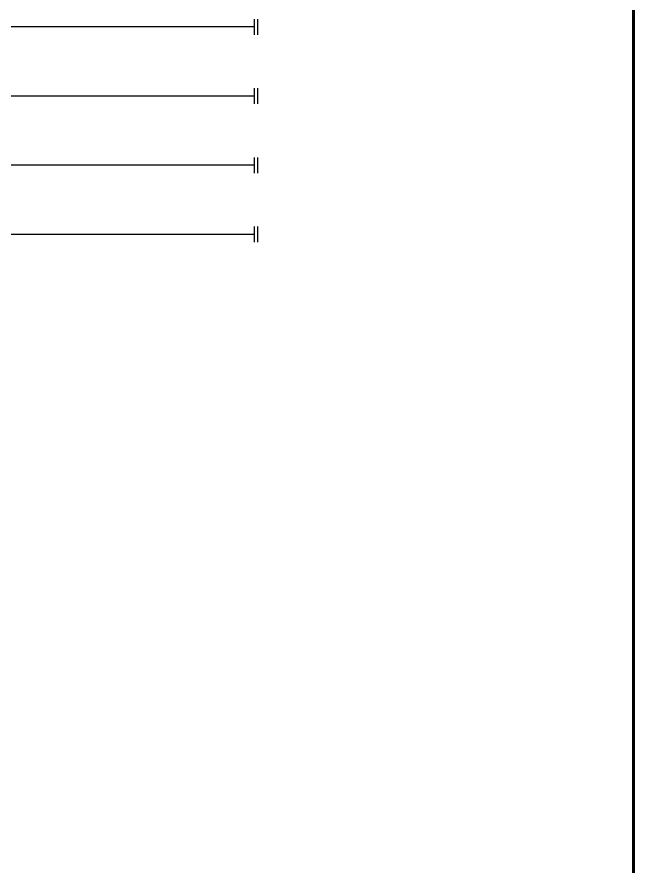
# Model space of a CAD drawing. Header units: millimetres. Extents: x -6314 to 11113, y -129 to 3675.
# Drawn here: x 10041 to 11113, y 1304 to 2780 of the extents above; entities that cross this region are included whole.
import ezdxf

# ---------------------------------------------------------------- set-up
doc = ezdxf.new("R2010")
doc.units = ezdxf.units.MM
doc.layers.add('TITLE TEXT', color=7, linetype='Continuous', lineweight=20)

msp = doc.modelspace()

# ---------------------------------------------------------------- linework, layer by layer
at = {"linetype": 'Continuous', "lineweight": -3}
for p, q in [((10452.1, 2776.6), (10452.1, 2749.2)), ((10457.8, 2776.6), (10457.8, 2749.2)), ((10452.1, 2656.4), (10452.1, 2629.1)), ((10457.8, 2656.4), (10457.8, 2629.1)), ((10452.1, 2536.3), (10452.1, 2509)), ((10457.8, 2536.3), (10457.8, 2509)), ((10452.1, 2416.2), (10452.1, 2388.8)), ((10457.8, 2416.2), (10457.8, 2388.8))]:
    msp.add_line(p, q, dxfattribs=at)
for p, q in [((10452.1, 2762.9), (6371, 2762.9)), ((10452.1, 2642.8), (6371, 2642.8)), ((10452.1, 2522.6), (6371, 2522.6)), ((10452.1, 2402.5), (6371, 2402.5))]:
    msp.add_line(p, q)
at = {"layer": 'TITLE TEXT', "ltscale": 5, "const_width": 5.38}
msp.add_lwpolyline([(11110.4, 3672.2), (11110.4, 53.6), (5994.4, 53.6), (5994.4, 3672.2)], close=True, dxfattribs=at)

doc.saveas('drawing.dxf')
